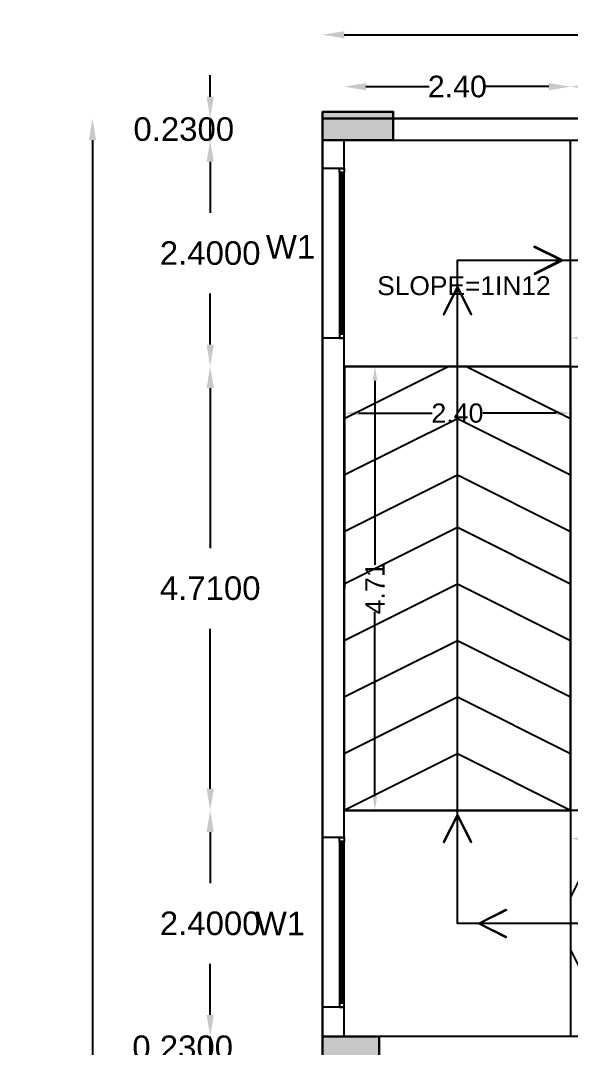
# Model space of a CAD drawing. Header units: metres. Extents: x -38 to 401, y 28 to 287.
# Drawn here: x 263.2 to 269.03, y 205.69 to 216.59 of the extents above; entities that cross this region are included whole.
import ezdxf

# ---------------------------------------------------------------- set-up
doc = ezdxf.new("R2010")
doc.units = ezdxf.units.M
for name, color, linetype in [('BLK_1_DA_RAMP_1', 30, 'Continuous'), ('UBEAM', 1, 'Continuous'), ('UHATCH', 8, 'Continuous')]:
    doc.layers.add(name, color=color, linetype=linetype)
for name, color, linetype, lineweight in [('BLK_1_FLR_2_BLT_UP_AREA', 4, 'Continuous', 30), ('BLK_1_LVL_2_BLDG_FOOT_PRINT', 4, 'Continuous', 30), ('UCOLUMN', 6, 'Continuous', 30)]:
    doc.layers.add(name, color=color, linetype=linetype, lineweight=lineweight)
doc.styles.get("Standard").update_dxf_attribs({"font": 'arial.ttf'})
doc.dimstyles.get("Standard").update_dxf_attribs({"dimtxt": 0.18, "dimasz": 0.18, "dimexe": 0.18, "dimexo": 0.0625, "dimgap": 0.09, "dimtad": 0, "dimtih": 1, "dimtoh": 1, "dimdec": 4, "dimzin": 0, "dimdsep": 46, "dimtxsty": 'Standard', "dimcen": 0.09, "dimadec": 0, "dimazin": 0, "dimtfac": 1, "dimtdec": 4, "dimtofl": 0, "dimtmove": 0, "dimatfit": 3, "dimfxl": 0, "dimtolj": 1, "dimtzin": 0, "dimarcsym": 0})
doc.dimstyles.new('STANDARD$0', dxfattribs={"dimtxt": 7, "dimasz": 3, "dimexe": 3, "dimexo": 1, "dimgap": 1.5, "dimtad": 1, "dimdec": 1, "dimzin": 1, "dimdsep": 46, "dimlunit": 4, "dimtxsty": 'Standard', "dimblk": 'OBLIQUE', "dimcen": 0.09375, "dimdle": 1, "dimclrd": 8, "dimclre": 8, "dimclrt": 7, "dimadec": 1, "dimazin": 0, "dimtfac": 1, "dimtdec": 1, "dimtix": 1, "dimtmove": 2, "dimatfit": 3, "dimldrblk": 'ARCHTICK', "dimfxl": 0, "dimfrac": 2, "dimtolj": 1, "dimtzin": 0, "dimarcsym": 0})

# ---------------------------------------------------------------- blocks, each defined once
blk = doc.blocks.new('*D146')
at = {"color": 0, "lineweight": -2}
for p, q in [((269.263, 213.222), (277.55, 213.222)), ((286.593, 213.222), (278.305, 213.222))]:
    blk.add_line(p, q, dxfattribs=at)
at = {"color": 0}
for points in [[(269.263, 213.261), (269.263, 213.184), (269.033, 213.222)], [(286.593, 213.261), (286.593, 213.184), (286.823, 213.222)]]:
    blk.add_solid(points, dxfattribs=at)
at = {"layer": 'Defpoints', "color": 0}
for p in [(286.823, 213.222), (269.033, 212.92), (286.823, 212.915)]:
    blk.add_point(p, dxfattribs=at)
at = {"color": 0, "lineweight": 25, "insert": (277.928, 213.222), "char_height": 0.23, "attachment_point": 5}
blk.add_mtext('\\A1;17.79', dxfattribs=at)
blk = doc.blocks.new('*D148')
at = {"color": 0, "lineweight": -2}
for p, q in [((269.263, 207.909), (273.686, 207.909)), ((278.863, 207.909), (274.44, 207.909))]:
    blk.add_line(p, q, dxfattribs=at)
at = {"color": 0}
for points in [[(269.263, 207.947), (269.263, 207.87), (269.033, 207.909)], [(278.863, 207.947), (278.863, 207.87), (279.093, 207.909)]]:
    blk.add_solid(points, dxfattribs=at)
at = {"layer": 'Defpoints', "color": 0}
for p in [(269.033, 208.21), (279.093, 208.21), (269.033, 207.909)]:
    blk.add_point(p, dxfattribs=at)
at = {"color": 0, "lineweight": 25, "insert": (274.063, 207.909), "char_height": 0.23, "attachment_point": 5}
blk.add_mtext('\\A1;10.06', dxfattribs=at)
blk = doc.blocks.new('*D149')
at = {"color": 0, "lineweight": -2}
for p, q in [((266.863, 215.887), (267.533, 215.887)), ((268.803, 215.887), (268.133, 215.887))]:
    blk.add_line(p, q, dxfattribs=at)
at = {"color": 0}
for points in [[(266.863, 215.925), (266.863, 215.848), (266.633, 215.887)], [(268.803, 215.925), (268.803, 215.848), (269.033, 215.887)]]:
    blk.add_solid(points, dxfattribs=at)
at = {"layer": 'Defpoints', "color": 0}
for p in [(269.033, 215.887), (266.633, 215.32), (269.033, 215.32)]:
    blk.add_point(p, dxfattribs=at)
at = {"color": 0, "lineweight": 25, "insert": (267.833, 215.887), "char_height": 0.23, "attachment_point": 5}
blk.add_mtext('\\A1;2.40', dxfattribs=at)
blk = doc.blocks.new('*D150')
at = {"color": 0, "lineweight": -2}
for p, q in [((269.263, 215.887), (277.55, 215.887)), ((286.593, 215.887), (278.305, 215.887))]:
    blk.add_line(p, q, dxfattribs=at)
at = {"color": 0}
for points in [[(269.263, 215.925), (269.263, 215.848), (269.033, 215.887)], [(286.593, 215.925), (286.593, 215.848), (286.823, 215.887)]]:
    blk.add_solid(points, dxfattribs=at)
at = {"layer": 'Defpoints', "color": 0}
for p in [(286.823, 215.887), (269.033, 215.32), (286.823, 215.315)]:
    blk.add_point(p, dxfattribs=at)
at = {"color": 0, "lineweight": 25, "insert": (277.928, 215.887), "char_height": 0.23, "attachment_point": 5}
blk.add_mtext('\\A1;17.79', dxfattribs=at)
blk = doc.blocks.new('*D152')
at = {"color": 0, "lineweight": -2}
for p, q in [((266.633, 216.437), (277.537, 216.437)), ((289.223, 216.437), (278.319, 216.437))]:
    blk.add_line(p, q, dxfattribs=at)
at = {"color": 0}
for points in [[(266.633, 216.475), (266.633, 216.399), (266.403, 216.437)], [(289.223, 216.475), (289.223, 216.399), (289.453, 216.437)]]:
    blk.add_solid(points, dxfattribs=at)
at = {"layer": 'Defpoints', "color": 0}
for p in [(289.453, 216.437), (266.403, 215.55), (289.453, 215.55)]:
    blk.add_point(p, dxfattribs=at)
at = {"color": 0, "lineweight": 25, "insert": (277.928, 216.437), "char_height": 0.23, "attachment_point": 5}
blk.add_mtext('\\A1;23.05', dxfattribs=at)
blk = doc.blocks.new('600X600')
at = {"layer": 'UHATCH', "linetype": 'Continuous'}
h = blk.add_hatch(color=256, dxfattribs=at)
h.dxf.hatch_style = 1
h.paths.add_polyline_path([(600, 600), (0, 600), (0, 0), (600, 0)])
at = {"layer": 'UCOLUMN', "linetype": 'Continuous'}
blk.add_lwpolyline([(0, 0), (600, 0), (600, 600), (0, 600)], close=True, dxfattribs=at)
blk = doc.blocks.new('750 x 750')
blk.add_blockref('600X600', (0, 75))
blk = doc.blocks.new('300 x 750')
at = {"layer": 'UHATCH', "linetype": 'Continuous'}
h = blk.add_hatch(color=256, dxfattribs=at)
h.dxf.hatch_style = 1
h.paths.add_polyline_path([(750, 0), (750, 300), (0, 300), (0, 0)])
at = {"layer": 'UCOLUMN', "linetype": 'Continuous'}
blk.add_lwpolyline([(0, 300), (0, 0), (750, 0), (750, 300)], close=True, dxfattribs=at)
blk = doc.blocks.new('ASDFSDFSDFDFD')
at = {"layer": 'UBEAM', "linetype": 'Continuous', "xscale": -1, "rotation": 180}
blk.add_blockref('300 x 750', (-21550, 38330), dxfattribs=at)
at = {"layer": 'UBEAM', "linetype": 'Continuous'}
blk.add_blockref('750 x 750', (-21550, 27845), dxfattribs=at)
blk = doc.blocks.new('*D58')
at = {"color": 0, "lineweight": -2}
for p, q in [((263.962, 215.32), (263.962, 188.992)), ((263.962, 162.43), (263.962, 188.757))]:
    blk.add_line(p, q, dxfattribs=at)
at = {"color": 0}
for points in [[(263.924, 215.32), (264.001, 215.32), (263.962, 215.55)], [(263.924, 162.43), (264.001, 162.43), (263.962, 162.2)]]:
    blk.add_solid(points, dxfattribs=at)
at = {"layer": 'Defpoints', "color": 0}
for p in [(262.436, 215.55), (260.936, 162.2), (263.962, 162.2)]:
    blk.add_point(p, dxfattribs=at)
at = {"color": 0, "lineweight": 25, "insert": (263.962, 188.875), "char_height": 0.23, "attachment_point": 5}
blk.add_mtext('\\A1;53.35', dxfattribs=at)
blk = doc.blocks.new('*D531')
at = {"color": 0, "lineweight": -2}
for p, q in [((265.211, 206.04), (265.211, 206.27)), ((265.211, 205.58), (265.211, 205.81)), ((265.211, 205.35), (265.211, 205.12))]:
    blk.add_line(p, q, dxfattribs=at)
at = {"color": 0}
for points in [[(265.173, 206.04), (265.25, 206.04), (265.211, 205.81)], [(265.173, 205.35), (265.25, 205.35), (265.211, 205.58)]]:
    blk.add_solid(points, dxfattribs=at)
at = {"layer": 'Defpoints', "color": 0}
for p in [(265.211, 205.81), (266.403, 205.81), (266.633, 205.58)]:
    blk.add_point(p, dxfattribs=at)
at = {"color": 0, "lineweight": 25, "insert": (264.919, 205.695), "char_height": 0.25, "attachment_point": 5}
blk.add_mtext('\\A1;0.2300', dxfattribs=at)
blk = doc.blocks.new('*D532')
at = {"color": 0, "lineweight": -2}
for p, q in [((265.211, 207.98), (265.211, 207.437)), ((265.211, 206.04), (265.211, 206.582))]:
    blk.add_line(p, q, dxfattribs=at)
at = {"color": 0}
for points in [[(265.173, 207.98), (265.25, 207.98), (265.211, 208.21)], [(265.173, 206.04), (265.25, 206.04), (265.211, 205.81)]]:
    blk.add_solid(points, dxfattribs=at)
at = {"layer": 'Defpoints', "color": 0}
for p in [(265.211, 208.21), (269.033, 208.21), (266.403, 205.81)]:
    blk.add_point(p, dxfattribs=at)
at = {"color": 0, "lineweight": 25, "insert": (265.211, 207.01), "char_height": 0.25, "attachment_point": 5}
blk.add_mtext('\\A1;2.4000', dxfattribs=at)
blk = doc.blocks.new('*D533')
at = {"color": 0, "lineweight": -2}
for p, q in [((265.211, 212.69), (265.211, 210.992)), ((265.211, 208.44), (265.211, 210.137))]:
    blk.add_line(p, q, dxfattribs=at)
at = {"color": 0}
for points in [[(265.173, 212.69), (265.25, 212.69), (265.211, 212.92)], [(265.173, 208.44), (265.25, 208.44), (265.211, 208.21)]]:
    blk.add_solid(points, dxfattribs=at)
at = {"layer": 'Defpoints', "color": 0}
for p in [(265.211, 212.92), (266.633, 212.92), (269.033, 208.21)]:
    blk.add_point(p, dxfattribs=at)
at = {"color": 0, "lineweight": 25, "insert": (265.211, 210.565), "char_height": 0.25, "attachment_point": 5}
blk.add_mtext('\\A1;4.7100', dxfattribs=at)
blk = doc.blocks.new('*D534')
at = {"color": 0, "lineweight": -2}
for p, q in [((265.211, 215.09), (265.211, 214.547)), ((265.211, 213.15), (265.211, 213.692))]:
    blk.add_line(p, q, dxfattribs=at)
at = {"color": 0}
for points in [[(265.173, 215.09), (265.25, 215.09), (265.211, 215.32)], [(265.173, 213.15), (265.25, 213.15), (265.211, 212.92)]]:
    blk.add_solid(points, dxfattribs=at)
at = {"layer": 'Defpoints', "color": 0}
for p in [(265.211, 215.32), (269.033, 215.32), (266.633, 212.92)]:
    blk.add_point(p, dxfattribs=at)
at = {"color": 0, "lineweight": 25, "insert": (265.211, 214.12), "char_height": 0.25, "attachment_point": 5}
blk.add_mtext('\\A1;2.4000', dxfattribs=at)
blk = doc.blocks.new('*D535')
at = {"color": 0, "lineweight": -2}
for p, q in [((265.211, 215.78), (265.211, 216.01)), ((265.211, 215.32), (265.211, 215.55)), ((265.211, 215.09), (265.211, 214.86))]:
    blk.add_line(p, q, dxfattribs=at)
at = {"color": 0}
for points in [[(265.173, 215.78), (265.25, 215.78), (265.211, 215.55)], [(265.173, 215.09), (265.25, 215.09), (265.211, 215.32)]]:
    blk.add_solid(points, dxfattribs=at)
at = {"layer": 'Defpoints', "color": 0}
for p in [(265.211, 215.55), (266.403, 215.55), (269.033, 215.32)]:
    blk.add_point(p, dxfattribs=at)
at = {"color": 0, "lineweight": 25, "insert": (264.931, 215.435), "char_height": 0.25, "attachment_point": 5}
blk.add_mtext('\\A1;0.2300', dxfattribs=at)
blk = doc.blocks.new('*D768')
at = {"layer": 'BLK_1_DA_RAMP_1', "color": 0, "lineweight": -2}
for p, q in [((266.87, 212.92), (266.959, 212.92)), ((266.959, 212.767), (266.959, 210.815)), ((266.959, 208.362), (266.959, 210.314)), ((266.87, 208.21), (266.959, 208.21))]:
    blk.add_line(p, q, dxfattribs=at)
at = {"layer": 'BLK_1_DA_RAMP_1', "color": 0}
for points in [[(266.934, 212.767), (266.984, 212.767), (266.959, 212.92)], [(266.934, 208.362), (266.984, 208.362), (266.959, 208.21)]]:
    blk.add_solid(points, dxfattribs=at)
at = {"layer": 'Defpoints', "color": 0}
for p in [(266.634, 212.92), (266.633, 208.21), (266.959, 208.21)]:
    blk.add_point(p, dxfattribs=at)
at = {"layer": 'BLK_1_DA_RAMP_1', "color": 0, "lineweight": 30, "insert": (266.959, 210.565), "char_height": 0.2032, "attachment_point": 5, "rotation": 90}
blk.add_mtext('\\A1;4.71', dxfattribs=at)
blk = doc.blocks.new('*D771')
at = {"layer": 'BLK_1_DA_RAMP_1', "color": 0, "lineweight": -2}
for p, q in [((266.634, 212.513), (266.634, 212.423)), ((266.787, 212.423), (267.567, 212.423)), ((268.882, 212.423), (268.102, 212.423)), ((269.034, 212.513), (269.034, 212.423))]:
    blk.add_line(p, q, dxfattribs=at)
at = {"layer": 'BLK_1_DA_RAMP_1', "color": 0}
for points in [[(266.787, 212.449), (266.787, 212.398), (266.634, 212.423)], [(268.882, 212.449), (268.882, 212.398), (269.034, 212.423)]]:
    blk.add_solid(points, dxfattribs=at)
at = {"layer": 'Defpoints', "color": 0}
for p in [(266.634, 212.92), (269.034, 212.92), (266.634, 212.423)]:
    blk.add_point(p, dxfattribs=at)
at = {"layer": 'BLK_1_DA_RAMP_1', "color": 0, "lineweight": 30, "insert": (267.834, 212.423), "char_height": 0.2032, "attachment_point": 5}
blk.add_mtext('\\A1;2.40', dxfattribs=at)

msp = doc.modelspace()

# ---------------------------------------------------------------- linework, layer by layer
at = {"color": 7, "lineweight": 25}
for p, q in [((289.4528, 215.54979), (266.4028, 215.54979)), ((266.4028, 215.54979), (266.4028, 215.01979)), ((266.6328, 215.01979), (266.6328, 215.31979)), ((266.6328, 215.31979), (289.2228, 215.31979)), ((266.6328, 215.31979), (286.5928, 215.31979)), ((269.0328, 212.91979), (269.0328, 215.31979)), ((266.6328, 215.01979), (266.4028, 215.01979)), ((266.4028, 213.21979), (266.4028, 215.01979)), ((266.58169, 214.9772), (266.58168, 213.23584)), ((266.60371, 213.26238), (266.60372, 214.9772)), ((266.61223, 213.26238), (266.61224, 214.9772)), ((266.63279, 213.23584), (266.6328, 214.9772)), ((266.4028, 213.21979), (266.4028, 207.92306)), ((266.6328, 213.21979), (266.4028, 213.21979)), ((266.6328, 207.92306), (266.6328, 213.21979)), ((269.0328, 212.91979), (266.63279, 212.9198)), ((269.0328, 208.20979), (269.0328, 212.91979)), ((269.0328, 212.91979), (286.8228, 212.91979)), ((269.0328, 208.20979), (266.63279, 208.2098)), ((279.0928, 208.20979), (269.0328, 208.20979)), ((269.0328, 208.20979), (269.0328, 205.80979)), ((266.63279, 207.92306), (266.40279, 207.92306)), ((266.40279, 206.12306), (266.40279, 207.92306)), ((266.58168, 207.88047), (266.58168, 206.13911)), ((266.60371, 206.16565), (266.60372, 207.88047)), ((266.61223, 206.16565), (266.61224, 207.88047)), ((266.63278, 206.13911), (266.63279, 207.88047)), ((266.63279, 206.12306), (266.40279, 206.12306)), ((266.4028, 206.12306), (266.4028, 205.80979)), ((266.4028, 206.12306), (266.4028, 205.80979)), ((266.6328, 205.80979), (266.63278, 206.12306)), ((279.5428, 205.80979), (266.4028, 205.80979)), ((266.4028, 205.80979), (266.4028, 204.97979))]:
    msp.add_line(p, q, dxfattribs=at)
for points in [[(266.6328, 214.9772), (266.58169, 214.9772), (266.58169, 215.01979), (266.6328, 215.01979)], [(268.6475, 213.90231), (268.65165, 213.89777), (268.93679, 214.04014), (268.93265, 214.04468), (268.93679, 214.04922), (268.65165, 214.1916), (268.6475, 214.18706), (268.93265, 214.04468)], [(267.9768, 213.4707), (267.98134, 213.47484), (267.83897, 213.75998), (267.83443, 213.75584), (267.82989, 213.75998), (267.68751, 213.47484), (267.69205, 213.4707), (267.83443, 213.75584)], [(266.63279, 213.26238), (266.58168, 213.26238), (266.58168, 213.21979), (266.63279, 213.21979)], [(267.9768, 207.8704), (267.98134, 207.87454), (267.83897, 208.15969), (267.83443, 208.15555), (267.82989, 208.15969), (267.68751, 207.87454), (267.69205, 207.8704), (267.83443, 208.15555)], [(266.63279, 207.88047), (266.58168, 207.88047), (266.58168, 207.92306), (266.63279, 207.92306)], [(268.35272, 206.86742), (268.34858, 206.86288), (268.06343, 207.00525), (268.06758, 207.00979), (268.06343, 207.01433), (268.34858, 207.15671), (268.35272, 207.15216), (268.06758, 207.00979)], [(266.63278, 206.16565), (266.58168, 206.16565), (266.58168, 206.12306), (266.63278, 206.12306)]]:
    msp.add_lwpolyline(points, close=True, dxfattribs=at)
for points in [[(278.19281, 207.00979), (267.83443, 207.00979), (267.83443, 214.04497), (287.99719, 214.04497), (287.99719, 207.00979), (280.59281, 207.00979)], [(267.74281, 212.9198), (266.6328, 212.36479)], [(269.0328, 212.36479), (267.92278, 212.9198)], [(269.0328, 211.76479), (267.8328, 212.36479), (266.6328, 211.76479)], [(269.0328, 211.16479), (267.8328, 211.76479), (266.6328, 211.16479)], [(269.0328, 210.60979), (267.8328, 211.20979), (266.6328, 210.60979)], [(269.0328, 210.00979), (267.8328, 210.60979), (266.6328, 210.00979)], [(269.0328, 209.40979), (267.8328, 210.00979), (266.6328, 209.40979)], [(269.0328, 208.80979), (267.8328, 209.40979), (266.6328, 208.80979)], [(269.0328, 208.20979), (267.8328, 208.80979), (266.6328, 208.20979)], [(269.4928, 208.20979), (269.0328, 207.28979)], [(269.0328, 206.72979), (269.4928, 205.80979)]]:
    msp.add_lwpolyline(points, dxfattribs=at)
at = {"layer": 'BLK_1_DA_RAMP_1', "color": 1, "lineweight": 30}
msp.add_lwpolyline([(269.03443, 212.9198), (266.63442, 212.9198), (266.63279, 208.2098), (269.0328, 208.2098)], close=True, dxfattribs=at)
at = {"layer": 'BLK_1_FLR_2_BLT_UP_AREA', "color": 12, "lineweight": 30}
msp.add_lwpolyline([(266.4028, 162.19968), (266.4028, 215.54979), (289.4528, 215.54979), (289.4528, 205.57979), (287.9528, 205.57979), (287.9528, 162.19968)], close=True, dxfattribs=at)
at = {"layer": 'BLK_1_LVL_2_BLDG_FOOT_PRINT', "color": 1}
msp.add_lwpolyline([(266.40278, 162.19979), (266.40278, 215.54979), (289.45278, 215.54979), (289.45278, 205.57979), (287.95278, 205.57979), (287.95278, 162.19979)], close=True, dxfattribs=at)

# ---------------------------------------------------------------- block references
at = {"color": 7, "lineweight": 25, "xscale": 0.001, "yscale": 0.001, "zscale": 0.001}
msp.add_blockref('ASDFSDFSDFDFD', (287.9528, 177.28979), dxfattribs=at)
msp.add_blockref('ASDFSDFSDFDFD', (287.9528, 177.28979), dxfattribs=at)

# ---------------------------------------------------------------- texts
at = {"color": 7, "lineweight": 25, "char_height": 0.25, "attachment_point": 1}
for insert in [(265.80183, 214.31372), (265.69383, 207.13372)]:
    msp.add_mtext_dynamic_manual_height_columns('W1', width=331.5310086, gutter_width=1000, heights=[0], dxfattribs=dict(at, insert=insert))
at = {"layer": 'BLK_1_DA_RAMP_1', "color": 1, "lineweight": 30, "insert": (267.90267, 213.87529), "char_height": 0.2, "width": 1.8904692, "attachment_point": 2}
msp.add_mtext('SLOPE=1IN12', dxfattribs=at)

# ---------------------------------------------------------------- dimensions: what is measured, and where the dimension line sits
at = {"color": 7, "lineweight": 25}
dim = msp.add_linear_dim(base=(289.4528, 216.43713), p1=(266.4028, 215.54979), p2=(289.4528, 215.54979), text='23.05', dimstyle='Standard', override={"dimscale": 1, "dimtxt": 0.23, "dimasz": 0.23, "dimgap": 0, "dimse1": 1, "dimse2": 1, "dimtmove": 1}, dxfattribs=at)
dim.commit()
dim.dimension.update_dxf_attribs({"geometry": '*D152', "text_midpoint": (277.9278, 216.43713), "dimtype": 128})
for base, p1, p2, text, picture, middle in [((269.0328, 215.88679), (266.6328, 215.31979), (269.0328, 215.31979), '2.40', '*D149', (267.8328, 215.88679)), ((286.8228, 215.88679), (269.0328, 215.31979), (286.8228, 215.31479), '17.79', '*D150', (277.9278, 215.88679)), ((286.8228, 213.22248), (269.0328, 212.91979), (286.8228, 212.91479), '17.79', '*D146', (277.9278, 213.22248)), ((269.0328, 207.90875), (279.0928, 208.20979), (269.0328, 208.20979), '10.06', '*D148', (274.0628, 207.90875))]:
    dim = msp.add_linear_dim(base=base, p1=p1, p2=p2, text=text, dimstyle='Standard', override={"dimscale": 1, "dimtxt": 0.23, "dimasz": 0.23, "dimgap": 0, "dimse1": 1, "dimse2": 1, "dimtmove": 1}, dxfattribs=at)
    dim.commit()
    dim.dimension.update_dxf_attribs({"geometry": picture, "text_midpoint": middle})
at = {"lineweight": 25}
for base, p1, p2, picture, middle in [((265.21123, 215.54979), (269.03281, 215.31979), (266.4028, 215.54979), '*D535', (264.93107, 215.43479)), ((265.21123, 205.80979), (266.6328, 205.57979), (266.4028, 205.80979), '*D531', (264.91881, 205.69479))]:
    dim = msp.add_linear_dim(base=base, p1=p1, p2=p2, angle=90, dimstyle='Standard', override={"dimscale": 1, "dimtxt": 0.25, "dimasz": 0.23, "dimgap": 0.3, "dimpost": '\\X', "dimse1": 1, "dimse2": 1, "dimtmove": 1, "dimfxl": 25.4}, dxfattribs=at)
    dim.commit()
    dim.dimension.update_dxf_attribs({"geometry": picture, "text_midpoint": middle, "dimtype": 128})
at = {"color": 7, "lineweight": 25}
dim = msp.add_linear_dim(base=(263.96222, 162.19979), p1=(262.43587, 215.54979), p2=(260.93587, 162.19979), angle=90, text='53.35', dimstyle='Standard', override={"dimscale": 1, "dimtxt": 0.23, "dimasz": 0.23, "dimgap": 0, "dimse1": 1, "dimse2": 1, "dimtmove": 1}, dxfattribs=at)
dim.commit()
dim.dimension.update_dxf_attribs({"geometry": '*D58', "text_midpoint": (263.96222, 188.87479)})
at = {"lineweight": 25}
for base, p1, p2, picture, middle in [((265.21123, 215.31979), (266.6328, 212.9198), (269.03281, 215.31979), '*D534', (265.21123, 214.1198)), ((265.21123, 212.9198), (269.0328, 208.20979), (266.6328, 212.9198), '*D533', (265.21123, 210.5648)), ((265.21123, 208.20979), (266.4028, 205.80979), (269.0328, 208.20979), '*D532', (265.21123, 207.00979))]:
    dim = msp.add_linear_dim(base=base, p1=p1, p2=p2, angle=90, dimstyle='Standard', override={"dimscale": 1, "dimtxt": 0.25, "dimasz": 0.23, "dimgap": 0.3, "dimpost": '\\X', "dimse1": 1, "dimse2": 1, "dimtmove": 1, "dimfxl": 25.4}, dxfattribs=at)
    dim.commit()
    dim.dimension.update_dxf_attribs({"geometry": picture, "text_midpoint": middle})
at = {"layer": 'BLK_1_DA_RAMP_1', "color": 1, "lineweight": 30}
dim = msp.add_linear_dim(base=(266.95906, 208.2098), p1=(266.63442, 212.9198), p2=(266.63279, 208.2098), angle=90, dimstyle='STANDARD$0', override={"dimscale": 0.001, "dimtxt": 203.2, "dimasz": 152.5, "dimexe": 0, "dimexo": 0, "dimgap": 2.286, "dimtad": 0, "dimtoh": 1, "dimdec": 2, "dimzin": 0, "dimlunit": 2, "dimpost": '', "dimcen": 2.286, "dimdle": 0, "dimclrd": 0, "dimclre": 0, "dimclrt": 0, "dimadec": 0, "dimtdec": 2, "dimtix": 0, "dimtofl": 0, "dimtmove": 0, "dimfxl": 89.5, "dimfxlon": 1, "dimfrac": 0}, dxfattribs=at)
dim.commit()
dim.dimension.update_dxf_attribs({"geometry": '*D768', "text_midpoint": (266.95906, 210.5648)})
at = {"layer": 'BLK_1_DA_RAMP_1', "color": 2, "lineweight": 30}
dim = msp.add_linear_dim(base=(266.63442, 212.42337), p1=(269.03443, 212.9198), p2=(266.63442, 212.9198), dimstyle='STANDARD$0', override={"dimscale": 0.001, "dimtxt": 203.2, "dimasz": 152.5, "dimexe": 0, "dimexo": 0, "dimgap": 2.286, "dimtad": 0, "dimtoh": 1, "dimdec": 2, "dimzin": 0, "dimlunit": 2, "dimpost": '', "dimcen": 2.286, "dimdle": 0, "dimclrd": 0, "dimclre": 0, "dimclrt": 0, "dimadec": 0, "dimtdec": 2, "dimtix": 0, "dimtofl": 0, "dimtmove": 0, "dimfxl": 89.5, "dimfxlon": 1, "dimfrac": 0}, dxfattribs=at)
dim.commit()
dim.dimension.update_dxf_attribs({"geometry": '*D771', "text_midpoint": (267.83443, 212.42337)})

doc.saveas('drawing.dxf')
